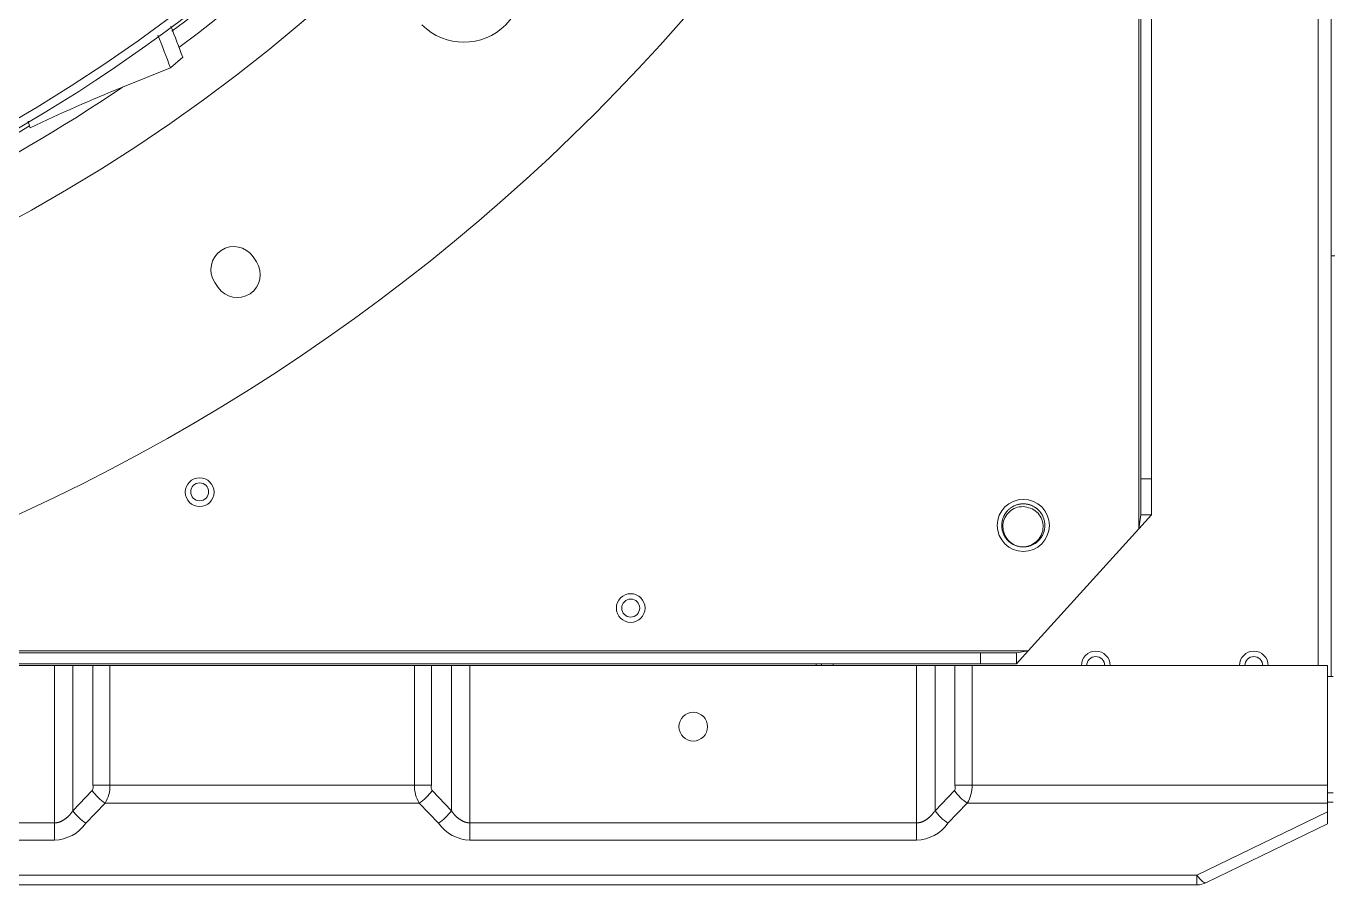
# Model space of a CAD drawing. Header units: millimetres. Extents: x 113490 to 142599, y -20467 to 115.
# Drawn here: x 131527.9 to 131892.2, y -11964.5 to -11725.6 of the extents above; entities that cross this region are included whole.
import ezdxf

# ---------------------------------------------------------------- set-up
doc = ezdxf.new("R2010")
doc.units = ezdxf.units.MM
doc.layers.add('DV3_0', color=7, linetype='Continuous')

msp = doc.modelspace()

# ---------------------------------------------------------------- linework, layer by layer
at = {"layer": 'DV3_0', "color": 7, "linetype": 'Continuous', "lineweight": 20}
for p, q in [((131837.64, -9845.59), (131837.64, -11865.47)), ((131887.64, -11903.49), (131887.64, -11274.49)), ((131806.84, -11899.39), (130786.6, -11899.39)), ((131535.8, -11903.49), (131535.8, -11947.25)), ((131540.96, -11903.49), (131540.96, -11943.87)), ((131546.49, -11903.49), (131546.49, -11936.74)), ((131551.26, -11903.49), (131551.26, -11936.74)), ((131636.02, -11903.49), (131636.02, -11936.74)), ((131640.79, -11903.49), (131640.79, -11936.74)), ((131646.31, -11903.49), (131646.31, -11943.87)), ((131651.48, -11903.49), (131651.48, -11947.25)), ((131749.31, -11903.49), (131749.31, -11902.99)), ((131752.63, -11903.49), (131752.63, -11902.99)), ((131775.8, -11903.49), (131775.8, -11947.25)), ((131780.96, -11903.49), (131780.96, -11943.87)), ((131786.49, -11936.74), (131786.49, -11903.49)), ((131791.26, -11936.74), (131791.26, -11903.49)), ((131546.49, -11936.74), (131551.26, -11936.74)), ((131636.02, -11936.74), (131551.26, -11936.74)), ((131636.02, -11936.74), (131640.79, -11936.74)), ((131791.26, -11936.74), (131786.49, -11936.74)), ((131890.24, -11936.74), (131791.26, -11936.74)), ((131546.35, -11938.28), (131540.96, -11943.87)), ((131640.93, -11938.28), (131646.31, -11943.87)), ((131780.96, -11943.87), (131786.35, -11938.28)), ((131891.74, -11938.89), (131890.24, -11938.89)), ((131549.93, -11941.77), (131544.54, -11947.36)), ((131637.35, -11941.77), (131549.93, -11941.77)), ((131637.35, -11941.77), (131642.73, -11947.36)), ((131784.54, -11947.36), (131789.93, -11941.77)), ((131890.24, -11941.77), (131789.93, -11941.77)), ((131853.86, -11961.85), (131890.24, -11944.18)), ((131535.8, -11947.25), (131411.48, -11947.25)), ((131535.8, -11947.25), (131535.8, -11952.04)), ((131651.48, -11947.25), (131775.8, -11947.25)), ((131651.48, -11952.04), (131651.48, -11947.25)), ((131775.8, -11952.04), (131775.8, -11947.25)), ((131535.8, -11952.04), (131411.48, -11952.04)), ((131651.48, -11952.04), (131775.8, -11952.04)), ((130738.62, -11961.85), (131853.86, -11961.85)), ((131853.86, -11964.49), (131853.86, -11961.85))]:
    msp.add_line(p, q, dxfattribs=at)
at = {"layer": 'DV3_0', "color": 7, "linetype": 'Continuous', "lineweight": 15}
for p, q in [((131838.24, -9857.26), (131838.24, -11851.51)), ((131841.24, -9857.26), (131841.24, -11851.51)), ((131891.24, -11906.49), (131891.24, -11274.49)), ((131554.78, -11742.58), (131568.12, -11737.2)), ((131568.12, -11737.2), (131571.53, -11734.26)), ((131592.04, -11791.17), (131591.09, -11789.76)), ((131891.24, -11789.48), (131892.24, -11789.48)), ((131580.45, -11796.87), (131581.4, -11798.28)), ((131838.24, -11851.51), (131841.24, -11851.51)), ((131838.24, -11861.51), (131838.24, -11851.51)), ((131841.24, -11851.51), (131841.24, -11861.51)), ((131837.64, -11865.47), (131841.24, -11861.51)), ((131837.64, -11865.47), (131838.24, -11861.51)), ((131841.24, -11861.51), (131838.24, -11861.51)), ((131837.64, -11865.47), (131806.84, -11899.39)), ((131793.58, -11899.99), (130799.67, -11899.99)), ((131793.58, -11902.99), (131793.58, -11899.99)), ((131793.58, -11899.99), (131803.58, -11899.99)), ((131803.58, -11902.99), (131806.84, -11899.39)), ((131803.58, -11899.99), (131806.84, -11899.39)), ((131803.58, -11899.99), (131803.58, -11902.99)), ((131793.58, -11902.99), (130799.67, -11902.99)), ((131535.8, -11903.49), (131411.48, -11903.49)), ((131540.96, -11903.49), (131535.8, -11903.49)), ((131540.96, -11903.49), (131546.49, -11903.49)), ((131551.26, -11903.49), (131546.49, -11903.49)), ((131551.26, -11903.49), (131636.02, -11903.49)), ((131640.79, -11903.49), (131636.02, -11903.49)), ((131640.79, -11903.49), (131646.31, -11903.49)), ((131651.48, -11903.49), (131646.31, -11903.49)), ((131775.8, -11903.49), (131651.48, -11903.49)), ((131747.84, -11902.99), (131747.84, -11903.49)), ((131780.96, -11903.49), (131775.8, -11903.49)), ((131780.96, -11903.49), (131786.49, -11903.49)), ((131791.26, -11903.49), (131786.49, -11903.49)), ((131791.26, -11903.49), (131890.24, -11903.49)), ((131803.58, -11902.99), (131793.58, -11902.99)), ((131890.24, -11903.49), (131890.24, -11936.74)), ((131891.74, -11906.49), (131890.24, -11906.49)), ((131890.24, -11941.77), (131890.24, -11936.74)), ((131891.74, -11941.49), (131890.24, -11941.49)), ((131890.24, -11941.77), (131890.24, -11944.18)), ((131890.24, -11947.49), (131890.24, -11944.18)), ((131856.48, -11963.89), (131890.24, -11947.49)), ((130738.62, -11964.49), (131853.86, -11964.49))]:
    msp.add_line(p, q, dxfattribs=at)
for centre, radius in [((131576.24, -11855.25), 4), ((131576.24, -11855.15), 2.5), ((131805.52, -11864.49), 7.25), ((131696.23, -11887.49), 4), ((131696.23, -11887.49), 2.5), ((131713.64, -11920.49), 4)]:
    msp.add_circle(centre, radius, dxfattribs=at)
for centre, radius, start, end in [((131296.24, -11359.99), 551.5, 285.4775, 344.5225), ((131296.24, -11359.99), 453.5, 225.9915, 315.56), ((131296.24, -11359.99), 456, 270, 315.5611), ((131296.24, -11359.99), 457, 306.5693, 315.4466), ((131649.79, -11713.54), 16.5, 225, 45), ((131296.24, -11359.99), 477.5, 226.9802, 313.0198), ((129849.13, -12384.07), 1840.9, 20.67002, 20.95746), ((129771.86, -12419.24), 1921.39, 20.79191, 21.08376), ((131705.95, -12120.93), 407.44, 111.7801, 115.7369), ((130689.06, -11989.01), 872.25, 15.63642, 15.76533), ((131296.24, -11359.99), 457, 273.8842, 300.5991), ((131585.77, -11793.31), 6.4, 33.75, 213.75), ((131586.72, -11794.72), 6.4, 213.75, 33.75), ((131805.52, -11864.49), 6, 244.8963, 262.5227), ((131825.69, -11903.49), 4, 0, 180), ((131825.69, -11903.49), 2.5, 0, 180), ((131869.69, -11903.49), 4, 0, 180), ((131869.69, -11903.49), 2.5, 0, 180), ((131853.86, -11958.49), 6, 270, 295.9065)]:
    msp.add_arc(centre, radius, start, end, dxfattribs=at)
at = {"layer": 'DV3_0', "color": 7, "linetype": 'Continuous', "lineweight": 20}
for centre, radius, start, end in [((131296.24, -11359.99), 461.75, 306.4295, 315.4011), ((131296.24, -11359.99), 461.75, 273.7025, 304.0494), ((131544.7, -11937.36), 1.89, 330.7536, 19.0013), ((131541.93, -11936.97), 9.33, 329.0299, 1.4276), ((131645.35, -11936.97), 9.33, 178.5737, 210.9689), ((131642.58, -11937.36), 1.89, 161.0009, 209.2442), ((131784.7, -11937.36), 1.89, 330.7559, 18.9989), ((131781.93, -11936.97), 9.33, 329.0309, 1.4266), ((131535.55, -11941.05), 10.99, 271.315, 324.9259), ((131651.73, -11941.05), 10.99, 215.0741, 268.685), ((131775.55, -11941.05), 10.99, 271.315, 324.9258)]:
    msp.add_arc(centre, radius, start, end, dxfattribs=at)
at = {"layer": 'DV3_0', "color": 7, "linetype": 'Continuous', "lineweight": 15}
for centre, major_axis, start_param, end_param in [((131549.93, -11938.28), (-4.49, 4.33), 1.144952, 1.969202), ((131637.35, -11938.28), (-4.49, -4.33), 1.172391, 1.99664), ((131789.93, -11938.28), (4.49, -4.33), 4.286545, 5.110795), ((131544.54, -11943.87), (-4.49, 4.33), 1.144952, 1.969202), ((131642.73, -11943.87), (-4.49, -4.33), 1.172391, 1.99664), ((131784.54, -11943.87), (4.49, -4.33), 4.286545, 5.110795)]:
    msp.add_ellipse(centre, major_axis=major_axis, ratio=0.436952, start_param=start_param, end_param=end_param, dxfattribs=at)
at = {"layer": 'DV3_0', "color": 7, "linetype": 'Continuous', "lineweight": 20}
msp.add_ellipse((131853.86, -11958.49), major_axis=(-2.62, 5.4), ratio=0.282676, start_param=2.097861, end_param=3.141593, dxfattribs=at)
at = {"layer": 'DV3_0', "color": 7, "linetype": 'Continuous', "lineweight": 15}
msp.add_rational_spline([(131810.4, -11867.98), (131812.34, -11865.27), (131811.06, -11862.19), (131809.74, -11858.99), (131806.3, -11858.54), (131802.87, -11858.09), (131800.76, -11860.84), (131798.65, -11863.59), (131799.98, -11866.79), (131801.31, -11869.99), (131804.74, -11870.44), (131808.18, -11870.89), (131810.28, -11868.14), (131812.39, -11865.39), (131811.06, -11862.19), (131809.74, -11858.99), (131806.3, -11858.54), (131802.87, -11858.09), (131800.76, -11860.84), (131798.65, -11863.59), (131799.98, -11866.79), (131800.87, -11868.94), (131802.98, -11869.92)], [0.991619253075, 0.87035574286, 1, 0.866025403784, 1, 0.866025403784, 1, 0.866025403784, 1, 0.866025403784, 1, 0.866025403784, 1, 0.866025403784, 1, 0.866025403784, 1, 0.866025403784, 1, 0.866025403784, 1, 0.90591222949, 0.943976505854], degree=2, knots=[0.95272552, 0.95272552, 0.95272552, 0.95701293, 0.95701293, 0.96144354, 0.96144354, 0.96587416, 0.96587416, 0.97030477, 0.97030477, 0.97473539, 0.97473539, 0.979166, 0.979166, 0.98359662, 0.98359662, 0.98802723, 0.98802723, 0.99245785, 0.99245785, 0.99688846, 0.99688846, 1, 1, 1], dxfattribs=at)
for points in [[(131802.98, -11869.92), (131801.74, -11869.27), (131800.77, -11868.18), (131799.73, -11865.59), (131799.71, -11864.12), (131800.69, -11861.52), (131801.68, -11860.4), (131804.17, -11859.2), (131805.66, -11859.1), (131806.99, -11859.57)], [(131806.99, -11859.57), (131808.35, -11859.89), (131809.54, -11860.78), (131810.97, -11863.14), (131811.2, -11864.61), (131810.62, -11867.31), (131809.8, -11868.54), (131807.55, -11870.17), (131806.13, -11870.56), (131804.74, -11870.44)]]:
    msp.add_open_spline(points, degree=3, knots=[0, 0, 0, 0, 0.25, 0.25, 0.5, 0.5, 0.75, 0.75, 1, 1, 1, 1], dxfattribs=at)
at = {"layer": 'DV3_0', "color": 7, "linetype": 'Continuous', "lineweight": 20}
for points, knots in [([(131540.96, -11943.87), (131540.9, -11943.97), (131540.76, -11944.15), (131540.56, -11944.41), (131540.37, -11944.65), (131540.17, -11944.88), (131539.98, -11945.09), (131539.79, -11945.28), (131539.6, -11945.47), (131539.42, -11945.64), (131539.24, -11945.8), (131539.06, -11945.95), (131538.89, -11946.09), (131538.72, -11946.21), (131538.55, -11946.33), (131538.38, -11946.44), (131538.22, -11946.54), (131538.06, -11946.64), (131537.9, -11946.72), (131537.74, -11946.8), (131537.58, -11946.87), (131537.43, -11946.93), (131537.28, -11946.99), (131537.12, -11947.04), (131536.97, -11947.09), (131536.83, -11947.13), (131536.68, -11947.16), (131536.53, -11947.19), (131536.38, -11947.21), (131536.24, -11947.23), (131536.09, -11947.24), (131535.95, -11947.25), (131535.85, -11947.25), (131535.8, -11947.25)], [0, 0, 0, 0, 0.049761, 0.097511, 0.143355, 0.187397, 0.229741, 0.27049, 0.309741, 0.347591, 0.384133, 0.419456, 0.453643, 0.486777, 0.518934, 0.550188, 0.580608, 0.610261, 0.63921, 0.667514, 0.695232, 0.722417, 0.749122, 0.775397, 0.801291, 0.826849, 0.852118, 0.87714, 0.901959, 0.926615, 0.951152, 0.975613, 1, 1, 1, 1]), ([(131646.31, -11943.87), (131646.38, -11943.97), (131646.51, -11944.15), (131646.71, -11944.41), (131646.91, -11944.65), (131647.11, -11944.88), (131647.3, -11945.09), (131647.49, -11945.28), (131647.68, -11945.47), (131647.86, -11945.64), (131648.04, -11945.8), (131648.22, -11945.95), (131648.39, -11946.09), (131648.56, -11946.21), (131648.73, -11946.33), (131648.9, -11946.44), (131649.06, -11946.54), (131649.22, -11946.64), (131649.38, -11946.72), (131649.54, -11946.8), (131649.7, -11946.87), (131649.85, -11946.93), (131650, -11946.99), (131650.15, -11947.04), (131650.3, -11947.09), (131650.45, -11947.13), (131650.6, -11947.16), (131650.75, -11947.19), (131650.9, -11947.21), (131651.04, -11947.23), (131651.19, -11947.24), (131651.33, -11947.25), (131651.43, -11947.25), (131651.48, -11947.25)], [0, 0, 0, 0, 0.049763, 0.097515, 0.143361, 0.187404, 0.22975, 0.270499, 0.309752, 0.347603, 0.384146, 0.419469, 0.453658, 0.486792, 0.51895, 0.550205, 0.580625, 0.610279, 0.639228, 0.667533, 0.695251, 0.722437, 0.749143, 0.775418, 0.801312, 0.826872, 0.852141, 0.877163, 0.901984, 0.926638, 0.951182, 0.975637, 1, 1, 1, 1]), ([(131775.8, -11947.25), (131775.85, -11947.25), (131775.95, -11947.25), (131776.09, -11947.24), (131776.24, -11947.23), (131776.38, -11947.21), (131776.53, -11947.19), (131776.68, -11947.16), (131776.83, -11947.13), (131776.97, -11947.09), (131777.12, -11947.04), (131777.28, -11946.99), (131777.43, -11946.93), (131777.58, -11946.87), (131777.74, -11946.8), (131777.9, -11946.72), (131778.06, -11946.64), (131778.22, -11946.54), (131778.38, -11946.44), (131778.55, -11946.33), (131778.72, -11946.21), (131778.89, -11946.09), (131779.06, -11945.95), (131779.24, -11945.8), (131779.42, -11945.64), (131779.6, -11945.47), (131779.79, -11945.29), (131779.98, -11945.09), (131780.17, -11944.88), (131780.37, -11944.65), (131780.56, -11944.41), (131780.76, -11944.15), (131780.9, -11943.97), (131780.96, -11943.87)], [0, 0, 0, 0, 0.024411, 0.048865, 0.073398, 0.098052, 0.122868, 0.147887, 0.173153, 0.198708, 0.224599, 0.250871, 0.277573, 0.304754, 0.332468, 0.360769, 0.389714, 0.419362, 0.449778, 0.481027, 0.51318, 0.546308, 0.58049, 0.615807, 0.652342, 0.690186, 0.729429, 0.77017, 0.812504, 0.856543, 0.902362, 0.950108, 1, 1, 1, 1])]:
    msp.add_open_spline(points, degree=3, knots=knots, dxfattribs=at)

doc.saveas('drawing.dxf')
